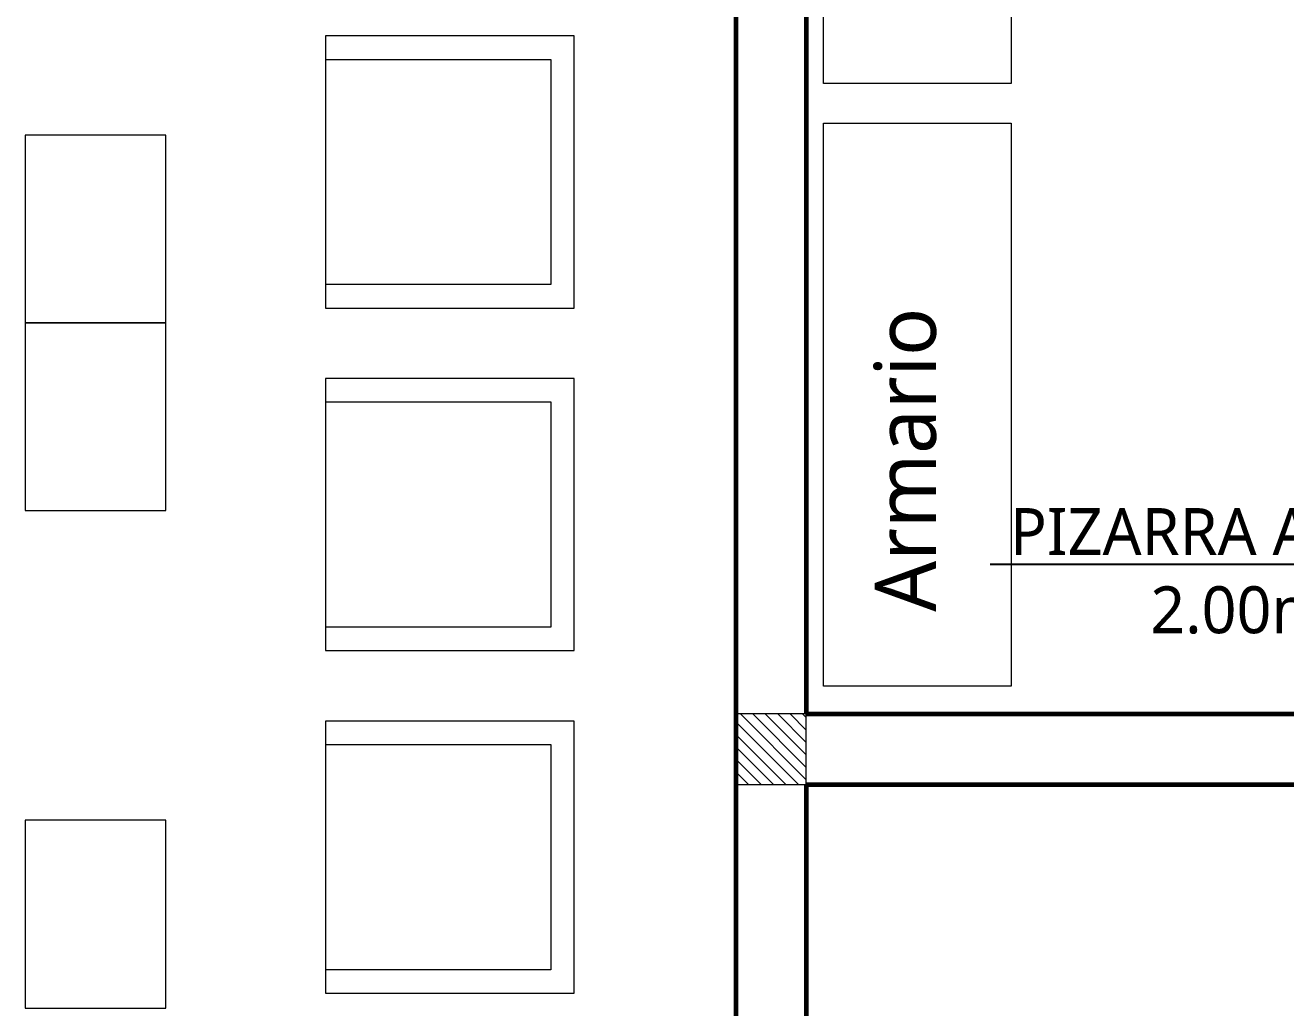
# Model space of a CAD drawing. Header units: millimetres. Extents: x 1 to 121, y 0 to 90.
# Drawn here: x 54.706 to 57.393, y 15.772 to 17.866 of the extents above; entities that cross this region are included whole.
import ezdxf
from ezdxf import colors
from ezdxf.entities.mleader import LeaderData, LeaderLine
from ezdxf.math import Vec2, Vec3

# ---------------------------------------------------------------- set-up
doc = ezdxf.new("R2010")
doc.units = ezdxf.units.MM
for name, color, linetype, lineweight in [('COLUMNETASSS', 211, 'Continuous', 20), ('Equipamiento SR', 23, 'Continuous', 0), ('GRAFO 0 BLANCO', 7, 'Continuous', 0), ('letras sr', 7, 'Continuous', 5), ('Mobiliario interno', 251, 'Continuous', 0), ('Muros el', 144, 'Continuous', 60), ('Vanos', 140, 'Continuous', 5)]:
    doc.layers.add(name, color=color, linetype=linetype, lineweight=lineweight)
doc.styles.add('Generales', font='trebuc.ttf', dxfattribs={"height": 0.1})

# ---------------------------------------------------------------- blocks, each defined once
blk = doc.blocks.new('A$C0477224B')
at = {"layer": 'GRAFO 0 BLANCO'}
h = blk.add_hatch(dxfattribs=at)
h.set_pattern_fill('ANSI31', color=256, scale=0.15, angle=270)
h.set_pattern_definition([(315, (7.8e-05, 1e-07), (0.0132583, 0.0132583), [])])
h.paths.add_polyline_path([(0.0001, 0.15), (0.0001, 0), (0.1501, 0), (0.1501, 0.15)])
at = {"layer": 'COLUMNETASSS'}
blk.add_lwpolyline([(0.0001, 0.15), (0.0001, 0), (0.1501, 0), (0.1501, 0.15)], close=True, dxfattribs=at)

msp = doc.modelspace()

# ---------------------------------------------------------------- linework, layer by layer
at = {"layer": 'Equipamiento SR'}
for points in [[(56.8079, 17.7422), (56.4079, 17.7422), (56.4079, 18.1422), (56.8079, 18.1422), (56.8079, 17.7422)], [(56.4079, 16.4574), (56.4079, 17.6574), (56.8079, 17.6574), (56.8079, 16.4574), (56.4079, 16.4574)]]:
    msp.add_lwpolyline(points, dxfattribs=at)
at = {"layer": 'Mobiliario interno'}
for points in [[(55.346, 17.8435), (55.346, 17.2635), (55.876, 17.2635), (55.876, 17.8435)], [(55.346, 17.1135), (55.346, 16.5335), (55.876, 16.5335), (55.876, 17.1135)], [(55.346, 16.3835), (55.346, 15.8035), (55.876, 15.8035), (55.876, 16.3835)]]:
    msp.add_lwpolyline(points, close=True, dxfattribs=at)
for points in [[(55.346, 17.7935), (55.826, 17.7935), (55.826, 17.3135), (55.346, 17.3135)], [(55.0057, 17.6319), (54.7057, 17.6319), (54.7057, 17.2319), (55.0057, 17.2319), (55.0057, 17.6319)], [(55.0057, 17.2319), (54.7057, 17.2319), (54.7057, 16.8319), (55.0057, 16.8319), (55.0057, 17.2319)], [(55.346, 17.0635), (55.826, 17.0635), (55.826, 16.5835), (55.346, 16.5835)], [(55.346, 16.3335), (55.826, 16.3335), (55.826, 15.8535), (55.346, 15.8535)], [(55.0057, 16.1719), (54.7057, 16.1719), (54.7057, 15.7719), (55.0057, 15.7719), (55.0057, 16.1719)]]:
    msp.add_lwpolyline(points, dxfattribs=at)
at = {"layer": 'Muros el', "ltscale": 0.05}
for p, q in [((56.221, 20.7747), (56.221, 16.3985)), ((56.371, 20.7747), (56.371, 16.3985)), ((56.221, 16.3985), (56.221, 13.1235)), ((56.371, 16.2485), (56.371, 13.1235))]:
    msp.add_line(p, q, dxfattribs=at)
for points in [[(56.371, 16.3985), (60.7224, 16.3985)], [(56.371, 16.2485), (60.7224, 16.2485)]]:
    msp.add_lwpolyline(points, dxfattribs=at)

# ---------------------------------------------------------------- block references
at = {"layer": 'Vanos'}
msp.add_blockref('A$C0477224B', (56.2209, 16.2485), dxfattribs=at)

# ---------------------------------------------------------------- texts
at = {"layer": 'letras sr', "insert": (56.5173, 17.264), "char_height": 0.13, "attachment_point": 3, "rotation": 90, "style": 'Generales'}
msp.add_mtext_dynamic_manual_height_columns('Armario ', width=0.115, gutter_width=1, heights=[0.1165], dxfattribs=at)

# ---------------------------------------------------------------- leaders
at = {"layer": 'Equipamiento SR'}
ml = msp.add_multileader_mtext('Standard', dxfattribs=at)
ml.set_content('PIZARRA ACRÍLICA\\P2.00mx1.20m', color=256, style='Generales')
ml.set_leader_properties()
ml.build(insert=Vec2(0, 0))
ml.multileader.update_dxf_attribs({"text_right_attachment_type": 6, "dogleg_length": 0.36, "arrow_head_size": 0.18})
ctx = ml.context
ctx.base_point, ctx.char_height, ctx.arrow_head_size, ctx.landing_gap_size, ctx.plane_origin = Vec3(56.7435, 16.7866), 0.1, 0.18, 0.09, Vec3(55.8054, 16.4159)
ctx.right_attachment, ctx.text_align_type = 6, 2
notes = []
notes.append((ctx, [(1, (1, 1, 0), (58.3837, 16.7172), (-1, 0), 0.36, [(0, [(58.5822, 16.4159)], 0, [])])]))
ctx.mtext.insert, ctx.mtext.width, ctx.mtext.alignment, ctx.mtext.flow_direction = Vec3(57.9337, 16.8372), 1.280844, 3, 5
for ctx, leaders in notes:
    for number, flags, end, landing, length, lines in leaders:
        leader = LeaderData()
        leader.index, (leader.has_last_leader_line, leader.has_dogleg_vector, leader.attachment_direction) = number, flags
        leader.last_leader_point, leader.dogleg_vector, leader.dogleg_length = Vec3(end), Vec3(landing), length
        for number, points, colour, breaks in lines:
            line = LeaderLine()
            line.index, line.vertices, line.color, line.breaks = number, Vec3.list(points), colors.encode_raw_color(colour), breaks
            leader.lines.append(line)
        ctx.leaders.append(leader)

doc.saveas('drawing.dxf')
